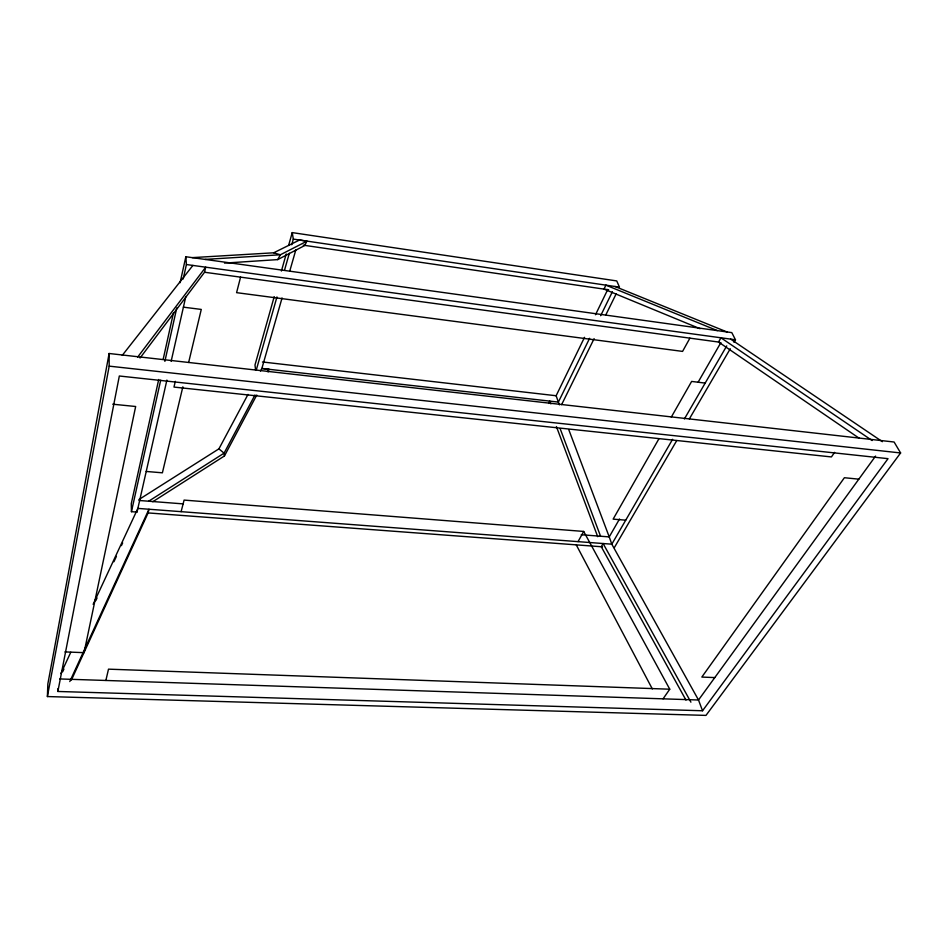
<?xml version="1.0" encoding="UTF-8"?>
<svg xmlns="http://www.w3.org/2000/svg" width="948" height="948" viewBox="0 0 948 948"><rect width="100%" height="100%" fill="white"/><g stroke="black" fill="none" stroke-linecap="round" stroke-linejoin="round"><path stroke-width="1.42" d="M57.864 691.471L119.33 376.001L888.039 458.666L702.539 710.763L57.864 691.471L57.947 688.675M47.4 696.555L47.838 683.97L109.115 353.497L894.106 442.017L900.6 452.954L705.976 715.396L47.4 696.555L109.186 366.141L109.115 353.497M268.533 371.806L268.734 369.116L261.861 368.488L260.475 371.083M158.719 379.473L131.274 503.637L131.44 511.683L137.353 512.121M163.186 359.256L173.401 313.053M180.096 282.729L185.844 256.742L731.797 332.618L735.482 339.787L734.001 342.346M131.44 511.683L160.698 380.16M164.869 361.366L176.766 307.899M183.189 278.985L186.412 264.539L185.844 256.742M137.306 510.865L166.895 380.089M171.138 361.342L185.832 296.463M105.868 680.474L108.499 669.158L669.762 689.208L583.695 531.437L184.102 500.094L181.115 511.659M175.309 381.345L173.982 387.08L831.42 456.936L834.607 452.362M182.857 386.82L162.392 472.815L146.205 471.452M188.652 362.456L201.272 309.427L183.402 307.164M240.579 277.148L236.585 292.659L682.572 351.4L689.907 338.152M274.209 296.665L254.988 365.004L255.64 370.36M281.414 271.033L286.225 253.957M288.63 245.413L292.233 232.604L616.745 280.928L619.482 287.149L293.323 239.109L292.233 232.604M256.197 370.289L276.958 296.937M284.542 270.133L289.341 253.211M291.735 244.75L293.323 239.109M282.066 297.933L261.861 368.488L558.372 402.094L559.415 404.843M289.744 271.128L295.812 249.964M69.785 681.565L148.966 509.242L148.101 512.927L71.325 680.202M60.85 673.578L70.792 652.26M93.153 604.314L137.863 508.401L611.815 544.188L698.51 700.003L702.539 710.763M62.675 671.753L63.931 669.063M95.795 600.653L97.04 597.963M113.914 561.737L116.414 556.369M121.403 545.645L122.659 542.955M548.714 403.41L549.816 401.123L550.859 403.884M589.609 338.294L558.372 402.094L556.132 395.743L584.525 337.322M595.498 314.748L607.751 289.507M600.665 315.696L612.384 291.759M561.607 404.666L594.123 338.637M605.831 314.878L616.224 293.75M192.254 257.631L273.699 252.796L299.604 239.986L306.868 241.23L304.675 245.556L277.717 259.61L224.522 263.106M152.758 501.753L224.451 455.952L256.766 395.043M254.988 394.972L224.084 453.156L148.682 501.219M267.36 371.699L268.734 369.116M138.894 499.572L218.917 448.854L248.009 394.415M277.717 259.61L280.359 254.775L306.868 241.23M578.043 541.628L583.695 531.437M658.919 438.806L613.131 519.137L625.727 520.179M671.279 417.132L691.637 381.428L705.17 383.099M619.518 518.994L609.232 536.9L611.815 544.188L672.606 439.291M698.119 382.198L720.895 342.56M684.385 418.969L726.725 345.901M614.292 547.695L676.754 440.559M689.386 418.874L730.28 348.722M663.067 698.83L669.762 689.208M875.585 456.083L698.51 700.003L59.7 678.946M140.043 358.024L204.543 272.254L205.728 267.182L137.661 357.088M122.256 355.382L192.894 265.416M205.017 259.408L280.359 254.775L273.699 252.796M64.926 651.904L84.052 652.662L135.659 406.502L112.729 404.204M714.78 677.583L701.828 677.073L844.395 477.721L858.829 479.167M147.687 512.892L602.49 546.818M139.024 500.473L183.331 503.898M581.231 534.731L609.232 536.9L568.753 429.61M109.186 366.141L900.6 452.954M262.489 361.97L556.132 395.743M204.898 272.301L719.414 342.157M186.412 264.539L735.482 339.787M303.265 245.165L608.652 289.792M614.968 286.486L726.986 331.954M717.352 330.615L605.891 285.147L603.983 289.104L700.062 328.707M730.659 339.135L882.387 441.685M872.113 440.536L720.966 337.808L718.537 342.038L859.267 438.284M218.917 448.854L224.084 453.156L224.451 455.952M690.914 702.172L603.106 543.524L601.269 546.723L685.985 700.11M576.254 544.863L652.319 688.935M560.173 428.697L600.558 536.224M556.417 426.564L597.702 536.675"/></g></svg>
